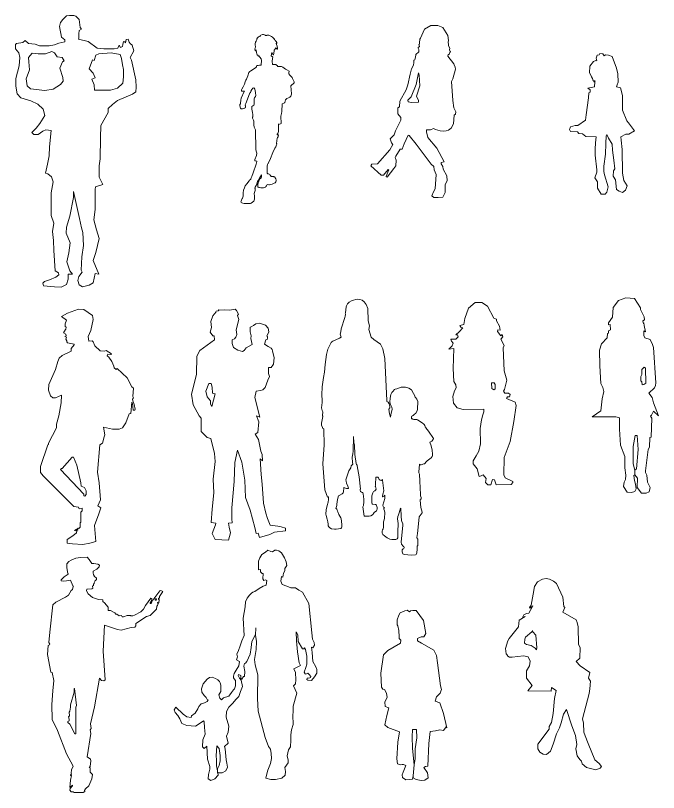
# Model space of a CAD drawing. Header units: millimetres. Extents: x -63086 to 144078, y -129912 to 13382.
# Drawn here: x -63086 to -58450, y -78680 to -73079 of the extents above; entities that cross this region are included whole.
import ezdxf

# ---------------------------------------------------------------- set-up
doc = ezdxf.new("R2010")
doc.units = ezdxf.units.MM
doc.layers.get('0').update_dxf_attribs({"lineweight": 0})
doc.layers.add('展開建具用', color=250, linetype='Continuous', lineweight=9)

# ---------------------------------------------------------------- blocks, each defined once
blk = doc.blocks.new('人物（CAD素材.com）f3a0d093')
at = {"color": 0, "linetype": 'ByBlock', "lineweight": -2}
for points in [[(-206.1, 457.9), (-216.9, 398.7), (-208.6, 333.5), (-205.9, 260.9), (-197.7, 115.5), (-172.7, 99.1), (-171.5, 84.4), (-191.9, 68.4), (-238.1, 49.9), (-273.9, 38.4), (-286.4, 25.3), (-280.3, 6.4), (-201, -1.3), (-154.9, -3.8), (-115.2, 16.6), (-103.7, 55), (-103.7, 90.8), (-71.7, 90.8), (-92.2, 115.1), (-113.9, 180.4), (-98.6, 244.3), (-89.6, 316), (-119, 386.3), (-115.2, 428.5), (-90.9, 509.1), (-65.3, 642.1), (-65.3, 685.6), (-21.8, 491.2), (-7.7, 423.4), (2.6, 391.4), (7.7, 298), (-3.8, 216.2), (-9, 120.2), (-2.6, 103.6), (-26.9, 74.2), (-33.3, 43.5), (-23, 12.8), (0, 0), (47.4, 11.5), (77.3, 28.6), (92.2, 95.9), (116.5, 90.8), (76.8, 188), (96, 246.9), (120.3, 347.9), (99.8, 409.3), (80.6, 481), (92.2, 556.4), (92.2, 701), (94.4, 719.9), (146.5, 736.7), (120.9, 788.8), (120.1, 872.1), (127.3, 922.6), (130.3, 1073.9), (131.1, 1161.4), (184.9, 1254.6), (184.9, 1284.3), (216.3, 1312.8), (252.5, 1342.5), (359.3, 1389.1), (384.2, 1405.9), (385.8, 1437.3), (384.2, 1491), (352.1, 1634), (344.1, 1651.2), (369, 1699.4), (357.7, 1740.4), (343.3, 1754), (335.2, 1762), (328, 1783.7), (315.6, 1781.7), (312.7, 1770.9), (310.6, 1757.3), (305.6, 1764.8), (295.9, 1768.5), (291.7, 1745.3), (287.8, 1731.5), (273.4, 1724.3), (265, 1741), (254.9, 1719.5), (228.4, 1713.9), (152.8, 1715.5), (104.6, 1719.5), (40.4, 1768.5), (-28.7, 1784.5), (-27.2, 1791.2), (-27.1, 1822.3), (-23.1, 1846.3), (-7.9, 1856), (-15.8, 1868.5), (-19.1, 1888.1), (-24.7, 1925), (-48.8, 1950.7), (-62.5, 1954.7), (-94.6, 1954.7), (-114.7, 1951.5), (-142, 1925), (-158.1, 1904.1), (-165.3, 1876), (-162.1, 1850.4), (-155.7, 1826.3), (-151.7, 1799.8), (-127.6, 1779.7), (-127.6, 1764.4), (-171, 1754.8), (-202.3, 1743.6), (-239.3, 1736.3), (-310, 1736.3), (-340.5, 1748.4), (-390.1, 1752.4), (-413.8, 1773.9), (-430.3, 1761.3), (-474.9, 1753), (-482.9, 1745), (-482.1, 1714.5), (-459.6, 1686.4), (-451.6, 1651.1), (-455.6, 1591.6), (-480.5, 1501.7), (-480.5, 1444.7), (-471.7, 1391.4), (-444.4, 1360.9), (-372.1, 1340.8), (-321.4, 1316.7), (-282.9, 1280.3), (-271.6, 1234.5), (-307.8, 1175.9), (-333.5, 1143.8), (-366.4, 1111.7), (-352.2, 1097.1), (-319.8, 1097.2), (-286.9, 1121.3), (-265.2, 1130.9), (-225.3, 1126.6), (-238.3, 1007.5), (-239.4, 942.6), (-253.6, 882.1), (-266.5, 817.8), (-249.9, 814.5), (-222.7, 792.1), (-212.4, 756.1), (-225.3, 675.7), (-226.5, 571.5), (-225.3, 512.3)], [(-390.4, 1653), (-363.5, 1683.8), (-319.5, 1677.5), (-267.6, 1678.8), (-221.1, 1694.3), (-203, 1685.2), (-183.6, 1656.8), (-146.1, 1651.7), (-133.2, 1628.4), (-145.3, 1621.7), (-162.9, 1575.5), (-142.2, 1507), (-138.4, 1481.2), (-159, 1457.9), (-212, 1423.1), (-272.8, 1415.3), (-376.2, 1425.7), (-399.4, 1448.9), (-407.2, 1498), (-382.6, 1563.8), (-386.5, 1620.7), (-390.4, 1653)], [(118.8, 1678.8), (206.7, 1686.5), (272.6, 1673.6), (281.7, 1645.2), (288.1, 1598.7), (295.9, 1565.1), (295.9, 1512.2), (290.7, 1467), (253.2, 1432.1), (202.8, 1416.6), (152.4, 1417.9), (85.2, 1416.6), (84.5, 1454.1), (67.1, 1496.7), (91, 1506.4), (77.8, 1538.7), (49, 1570.3), (72.3, 1634.9), (82.8, 1631.1), (96.3, 1668.5)]]:
    blk.add_lwpolyline(points, close=True, dxfattribs=at)
blk = doc.blocks.new('人物（CAD素材.com）8a8698f3')
at = {"color": 0, "linetype": 'ByBlock', "lineweight": -2}
blk.add_lwpolyline([(152.9, 1211.1), (153.1, 1212.3), (150.8, 1214.8), (146, 1216.8), (137.9, 1218.4), (131.9, 1217.8), (120.2, 1213.8), (115.7, 1211.1), (114.5, 1209.4), (113.7, 1206.6), (112.1, 1204.9), (109.4, 1203.9), (103.4, 1200.7), (96.6, 1194.5), (91.5, 1186.5), (91.3, 1184.8), (91.8, 1181.1), (89.2, 1175.8), (85.1, 1170.1), (81.4, 1162.2), (79.3, 1151.5), (79.9, 1141.3), (81.3, 1132), (80.1, 1126.5), (78.2, 1121.7), (77.1, 1112.2), (77.6, 1102.2), (78.8, 1100.6), (82.2, 1101.7), (86.2, 1107.5), (86.9, 1107.4), (87.2, 1105.7), (87.9, 1089.9), (90, 1079.3), (93.7, 1071.1), (94.9, 1069.9), (96.6, 1069.3), (98.4, 1069.2), (100, 1068.6), (100.6, 1067.6), (100.9, 1065.6), (101.2, 1064.1), (102, 1063.5), (103.3, 1063.5), (105.5, 1063.8), (106.8, 1063.4), (107.7, 1062.4), (108.5, 1059.9), (109.8, 1057.9), (111.9, 1055.8), (114.9, 1053.8), (116.6, 1052.1), (117.6, 1050.4), (117.8, 1048.7), (118.3, 1047.3), (119.6, 1044.9), (121.4, 1042.7), (122.7, 1039.6), (123.4, 1033.1), (123.1, 996.4), (110.8, 997.2), (100.5, 996.2), (91.4, 993.9), (88.4, 990.6), (87.8, 988), (88, 985.2), (86.5, 982.6), (82, 978.6), (47.1, 955.9), (39.4, 951.5), (34.8, 947.3), (33.3, 944.2), (25.3, 921.4), (15.2, 897), (11.5, 890.4), (7, 876.5), (2, 859.4), (-7.1, 840.6), (-16.5, 825.4), (-18.9, 818.6), (-19.2, 809.9), (1.9, 810.2), (-0.8, 808.3), (-22.2, 759.5), (-24.8, 746), (-25.9, 724.5), (-27.9, 719.9), (-32.1, 713.2), (-32.6, 706.5), (-29.9, 695.4), (-26.1, 686.5), (-22.4, 683.6), (-18.3, 682.6), (-12.7, 683.1), (-3.5, 685.4), (3.4, 688.6), (6.4, 691.2), (8.1, 694.6), (9.2, 698.4), (9.3, 704.3), (8.6, 706.4), (7.6, 707.4), (6.8, 707.8), (6.5, 708.4), (6.4, 709.3), (6.5, 710.3), (7.1, 712.4), (11.4, 721.9), (15.8, 733.7), (41.5, 797.7), (44.9, 799.2), (47.1, 809.3), (55.6, 821), (61.3, 830.7), (64.1, 832.8), (69.9, 833.8), (72.5, 832.2), (76, 824.8), (79.3, 813.8), (81.7, 798), (82.5, 779.6), (80.3, 771.5), (73.9, 761.6), (72.5, 754.4), (71.5, 717.3), (68.6, 709), (63, 704.5), (54.8, 699.1), (53.7, 696.4), (53.6, 689.3), (54.9, 677.4), (56.4, 669.7), (60.3, 652.9), (61.5, 645.3), (62.3, 635.8), (62.3, 626.7), (61.5, 624.5), (59.6, 622), (58.8, 619.3), (59.4, 615.4), (61.3, 610.5), (65.7, 601), (68.4, 593.7), (69.4, 590.3), (69.4, 589.1), (69.1, 587.5), (70.2, 567.4), (72.7, 550.3), (76.4, 541), (81, 532.5), (83.4, 389.7), (85.8, 378.4), (91.9, 362.7), (89.6, 347.3), (76.2, 317.7), (75.6, 314), (76.5, 311), (78.5, 309), (81.5, 307.6), (88.5, 305.7), (89.7, 305.4), (90.3, 304.8), (90.6, 303.5), (85, 283.1), (65, 221), (55.3, 195.8), (47.4, 180.7), (47.5, 177.6), (49.3, 176.2), (44.7, 173.7), (37.6, 167.5), (35.7, 163.3), (18.3, 143.2), (7.4, 128), (0.8, 114), (-5, 95.9), (-7.1, 77.5), (-8.7, 53.6), (-10.4, 46.2), (-13.6, 39.1), (-14.8, 35.2), (-20.6, 25.2), (-23.3, 17.5), (-23.5, 11.6), (-21.6, 7.1), (-17.4, 3.9), (-10.4, 1.5), (0, 0), (39.1, -0.9), (45.5, -0.1), (50.4, 1.7), (60.6, 9.3), (69.1, 17.6), (72.7, 24.2), (73.9, 31.1), (74, 53), (71.5, 71.7), (73.6, 79.6), (78.3, 93.9), (78.8, 103), (77.6, 108.1), (75.7, 111.6), (75.9, 113.7), (77.8, 117.5), (85.8, 129.8), (88.1, 133.7), (90.1, 137.9), (91.6, 142.4), (92.2, 144.7), (93.4, 151.1), (96.1, 159.4), (99.3, 166.5), (109.3, 183.5), (124.9, 207), (123.4, 191.1), (121.5, 184.3), (119.2, 181.7), (117, 180.8), (114.5, 180.4), (112.7, 179.2), (111.7, 177.5), (100.9, 149.2), (97.7, 137.3), (96.9, 128.8), (97.2, 124.5), (98, 121.5), (99.2, 119.6), (101.5, 117.5), (104.5, 116), (110.7, 114.5), (120.2, 112.9), (130.7, 112), (138.2, 112.8), (145.5, 115.5), (152.6, 119.1), (156.9, 122.2), (159.3, 124.8), (161.4, 128.5), (164.7, 136.3), (176.5, 135.4), (181.7, 135.6), (188.7, 136.8), (200.6, 139.9), (216.1, 145.9), (221.8, 149.8), (227.4, 156.5), (229.9, 162.9), (230.1, 169.4), (227.2, 179.2), (223.5, 186.4), (220.7, 189.5), (217.1, 191.6), (213.9, 192.8), (210, 193.7), (206.7, 194.2), (202.7, 194), (197.6, 193.9), (195.5, 194.2), (194.4, 194.6), (193.3, 195.2), (192.2, 196.4), (191.3, 198.6), (190.1, 201.2), (187.9, 204.6), (184, 209.4), (180.8, 212.1), (178.6, 212.9), (175.7, 213.4), (169.7, 213.9), (168.4, 214.6), (167.7, 215.4), (167.4, 216.3), (166.5, 220.1), (166.2, 222.2), (165.6, 268.3), (168.3, 281.3), (170.6, 286.4), (172.8, 290), (174.4, 291), (175.1, 292.1), (175.3, 293.7), (189.3, 325.2), (205.8, 366.7), (221.7, 399.7), (227.8, 407.9), (231.2, 415.2), (233.8, 423.5), (234.5, 428.1), (234.3, 430.1), (233.7, 432.3), (233.7, 433.3), (238.3, 470.5), (240.5, 476.4), (243.5, 480.9), (245.1, 485.3), (246.2, 493.4), (246, 493.9), (245.7, 494.5), (245.2, 494.8), (244.7, 495), (242.7, 495.2), (241.3, 495.2), (240.1, 495.4), (239.7, 495.4), (239.4, 495.6), (239, 495.7), (238.7, 495.9), (237.9, 497.4), (237.9, 499.5), (238.5, 500.9), (239.8, 501.9), (241.6, 502.3), (242.6, 503.1), (243.3, 504.2), (246.3, 519.6), (247.3, 573.4), (250.1, 570.3), (265.7, 577.5), (264.6, 628.9), (269.1, 648.6), (271.7, 663.4), (274.1, 719), (286.5, 724), (289.6, 726), (291.7, 729.1), (297.8, 746.9), (302.1, 752.8), (308.2, 757), (319.4, 761.5), (328.9, 766.9), (336.5, 773.7), (339.3, 779.6), (340.4, 790.2), (337, 848.5), (360.8, 870.8), (360.2, 876.4), (348.9, 901), (346.3, 907.4), (339.9, 912.5), (329.3, 924.2), (328.9, 926.2), (322.3, 935.2), (321.7, 936.7), (321.3, 938.7), (321.3, 941.7), (322.8, 954.8), (306.2, 962.8), (297.2, 969.2), (287.9, 977), (277.9, 983.7), (269.7, 987.1), (262.4, 987.8), (247.9, 987.7), (240.9, 987), (240.9, 990.6), (239.4, 992.4), (236.5, 995.4), (233.7, 997.8), (230.4, 999.8), (226.8, 1001.3), (223.7, 1002.2), (220.8, 1002.7), (218.2, 1003), (214.3, 1002.9), (209.6, 1002.3), (202.7, 1001.2), (200.7, 1025.7), (202.9, 1043.9), (205.3, 1056.8), (203.7, 1058.2), (193.7, 1064.1), (198.2, 1087.7), (207.5, 1073), (209.4, 1071.7), (210.5, 1072.8), (215.5, 1097.4), (216.4, 1107.4), (218.4, 1108.8), (220.4, 1110), (223.4, 1114.1), (226.9, 1122), (236, 1114.5), (237.5, 1113.8), (239.5, 1114), (240.6, 1115.2), (240.5, 1120), (237.4, 1134.2), (233.6, 1145.7), (229.8, 1153.6), (229.6, 1155.1), (230.5, 1155.4), (234.9, 1154.8), (235.9, 1155.9), (236.1, 1157.5), (235.9, 1159.1), (235.1, 1161.3), (231, 1167.3), (226.5, 1172.8), (222.1, 1177.3), (219.1, 1179.2), (216.9, 1180.7), (216.8, 1181.2), (217.1, 1181.5), (218.3, 1181.9), (218.9, 1182.9), (219, 1184), (218.2, 1185.6), (215.7, 1188.1), (208.2, 1193.5), (205.3, 1196.4), (205, 1196.9), (205, 1197.3), (205.1, 1197.8), (205.1, 1198.1), (205, 1198.5), (204.8, 1199), (204.5, 1199.3), (197.5, 1203.9), (187.4, 1209.3), (178.1, 1213.3), (173, 1214.5), (168, 1214.4), (162.4, 1213), (161.9, 1212), (162.2, 1211.1)], close=True, dxfattribs=at)
blk = doc.blocks.new('人物（CAD素材.com）9fe66e92')
at = {"color": 0, "linetype": 'ByBlock', "lineweight": -2}
for points in [[(113.1, 964.6), (69.7, 1019.7), (72.8, 1031.3), (78.3, 1032.6), (80.5, 1043.8), (85.4, 1046.1), (87.6, 1054.2), (83.7, 1057), (82, 1067.5), (84, 1076.1), (74.6, 1097.2), (75.1, 1104.5), (72.9, 1120.3), (74.6, 1133.4), (68.8, 1167.9), (32.8, 1227.3), (-3, 1241.1), (-54.1, 1240.7), (-98, 1213.4), (-127.1, 1150.7), (-131.7, 1142.5), (-131.7, 1133.1), (-135.7, 1124.7), (-135.7, 1106.4), (-138.8, 1103.5), (-135.8, 1088.6), (-144.8, 1083.1), (-144.4, 1076.9), (-140.2, 1068.2), (-140, 1059.8), (-140.6, 1051.1), (-161.6, 1032.9), (-161.7, 1026.4), (-163.3, 1014.7), (-165.4, 1003.6), (-168.7, 994.1), (-175.4, 991.9), (-175.6, 975.3), (-177.4, 954.4), (-193.2, 928.3), (-202.9, 890.4), (-218.7, 812.8), (-230.9, 776.2), (-275.4, 696.6), (-279.7, 655), (-290.5, 647.1), (-291.2, 604), (-268.2, 578.9), (-269.9, 557.4), (-308.4, 482.4), (-316.2, 452.4), (-346.2, 423.2), (-336.8, 395.4), (-327.8, 384.2), (-349.4, 345.8), (-436.5, 243), (-478.5, 241.9), (-486.7, 229.3), (-411.6, 162.9), (-395.4, 162.5), (-359.9, 203.5), (-355.4, 199.6), (-361.9, 184.4), (-376, 151.5), (-367, 147.7), (-319.4, 209.1), (-304.5, 230.5), (-302.9, 270.7), (-309.9, 288.6), (-304.3, 299.6), (-274.4, 349.4), (-258.9, 349.6), (-246, 387.3), (-216.5, 451.5), (-208.3, 447.8), (-158.6, 385), (-50.1, 240.6), (-32.3, 225), (-29.1, 199.3), (-14.4, 166.8), (-21.2, 62.7), (-32.9, 41.5), (-45.9, 13.4), (-32.4, 0.6), (0, 0), (32.9, 2.7), (50.5, 36.1), (50.1, 95.6), (63.6, 122.2), (61.8, 156.4), (35.2, 205.6), (33.8, 224.9), (21.2, 243.9), (22.6, 254.3), (42.6, 257.9), (-10.3, 357.7), (-73.6, 433.1), (-84.9, 473.7), (-84, 489.1), (-56.1, 488.8), (-34.7, 499), (-19.3, 490.9), (14.9, 482.2), (36.2, 480.1), (57.3, 481.6), (73.7, 486.4), (94.2, 501.5), (111.4, 532.6), (115.7, 595.3), (125.7, 601.6), (127, 617.4), (112.1, 648.2), (104.4, 700.3), (96.6, 836.6), (105.7, 856.5), (124.4, 926.3), (123, 940), (116.4, 957.1)], [(-141.7, 900.3), (-158.8, 815.2), (-194.5, 726.5), (-217.8, 703.1), (-217.2, 691.2), (-192.3, 685), (-141.2, 687.9), (-142.5, 700.2), (-156.4, 732.5), (-132.9, 807.2), (-136, 882.4)]]:
    blk.add_lwpolyline(points, close=True, dxfattribs=at)
blk = doc.blocks.new('人物（CAD素材.com）ca1c2cd2')
at = {"color": 0, "linetype": 'ByBlock', "lineweight": -2}
blk.add_lwpolyline([(-6.5, 140.1), (20.5, 53.1), (12.1, 14.4), (0, 0), (-28.4, 0.5), (-55.4, 42.4), (-56.8, 88.4), (-74.1, 117.8), (-60.1, 157.3), (-59.6, 174.1), (-71.6, 280.5), (-72.6, 324.5), (-69.3, 369.9), (-65.9, 413.2), (-140.7, 414.8), (-164.4, 433.9), (-191, 436.2), (-198.9, 449.3), (-250.7, 452.5), (-258.1, 465.6), (-251.6, 483.8), (-216.2, 494.9), (-198, 493.5), (-142.7, 533.5), (-138, 571.3), (-120.9, 695), (-117.2, 730.4), (-108.3, 736), (-109.2, 750.9), (-126, 764), (-76.6, 772.8), (-74.7, 808.7), (-81.7, 809.1), (-73.5, 815.4), (-87.5, 816.3), (-91.6, 834.5), (-98, 844.4), (-98, 848.5), (-113.8, 874.1), (-112, 923), (-84.6, 955.9), (-68.2, 962.9), (-61.7, 961), (-65.6, 979.2), (-57.4, 1000.8), (-42.9, 1003.4), (-39.6, 1013.9), (-18.3, 1012.2), (-6.7, 997.9), (1, 1004.1), (23.4, 1002.6), (49.6, 991.5), (82.1, 907.8), (90.8, 867.9), (93.6, 807.2), (86.5, 787.5), (80, 774.5), (110.4, 765.1), (124, 709.9), (123.2, 604.5), (154.7, 528.2), (167.4, 513.9), (210.2, 455.9), (170.3, 432.1), (147.5, 432), (113.3, 412.9), (115.2, 389.8), (122.2, 321.1), (124.5, 151.7), (134.2, 98.5), (156.8, 59.5), (146.1, 28.3), (124.5, 12.2), (100.1, 20.8), (81, 34), (74.2, 103), (56.2, 129.2), (58.5, 166.7), (69.7, 183.2), (63, 244.6), (51.7, 316.6), (49.5, 360.9), (24, 402.1), (10.9, 428.7), (7.5, 420.3), (3, 364), (2.1, 288.7), (-9.8, 201.4), (-10.5, 162.4)], close=True, dxfattribs=at)
blk = doc.blocks.new('人物（CAD素材.com）28585cd0')
at = {"color": 0, "linetype": 'ByBlock', "lineweight": -2}
for points in [[(-111.1, 1666.9), (-31.5, 1696.7), (5.5, 1693.9), (68, 1649.8), (73.7, 1620), (56.6, 1541.8), (38.6, 1499.4), (41.8, 1465.3), (65.8, 1466.6), (74, 1459.6), (85.4, 1431.8), (123.3, 1395.8), (156.2, 1393.9), (166.9, 1398.3), (206.7, 1373.7), (201, 1368.6), (180.2, 1370.5), (174.5, 1358.5), (187.8, 1350.3), (209.2, 1317.4), (223.8, 1285.2), (226.3, 1271.9), (240.8, 1261.8), (247.8, 1268.2), (318.6, 1200.5), (352.7, 1136.1), (364.1, 1126.6), (360.3, 1065.9), (364.7, 1055.8), (356.5, 1045.7), (360.3, 1033.7), (370.4, 1007.2), (376.7, 973.7), (373.5, 968.6), (361.5, 967.4), (358.4, 1016), (353.9, 1026.1), (345.7, 943.4), (334.4, 940.2), (308.4, 877), (284.4, 839.7), (261.7, 830.9), (213, 830.2), (148.6, 844.8), (158.7, 789.8), (154.3, 776.5), (142.2, 728.9), (123.2, 717.5), (105.2, 519.4), (117.5, 444.5), (127, 321.3), (107.1, 277.7), (129.9, 262.6), (114.7, 219.9), (83.4, 135.5), (92.9, 21.8), (50.2, 9.5), (0, 0), (-74.9, 2.8), (-112.8, 7.6), (-112.8, 35.5), (-72, 61.6), (-47.1, 83.5), (-44.6, 96.1), (-59.7, 99.5), (-45, 110.1), (-41.2, 106.3), (-47.5, 101.6), (-43.7, 99.5), (-37, 105.8), (-38.7, 112.6), (-34.9, 117.2), (-30.3, 115.1), (-19.3, 124.4), (-20.1, 154.3), (-15.9, 160.6), (-15.5, 232.2), (-5.4, 242.8), (-5.4, 262.1), (-26, 255.4), (-32.8, 267.2), (-64.8, 272.2), (-287.7, 493.8), (-305.3, 519.1), (-305.3, 561.2), (-253.1, 717.5), (-248.1, 719.6), (-247.6, 730.6), (-189.9, 839.3), (-189.9, 866.2), (-173.1, 925.6), (-157.1, 1020.4), (-155, 1075.6), (-198.3, 1057.5), (-216.9, 1057.5), (-232.9, 1069.7), (-248.1, 1111.8), (-244.7, 1153.1), (-196.7, 1260.5), (-181.9, 1317.8), (-170.5, 1342.7), (-149.5, 1362.1), (-84.6, 1392.8), (-84.6, 1411.4), (-63.1, 1439.2), (-63.1, 1444.2), (-110.3, 1453.5), (-117, 1461.1), (-115.8, 1468.2), (-122.5, 1478.8), (-117.9, 1493.1), (-129.3, 1498.6), (-121.3, 1503.2), (-123.8, 1515.8), (-139.4, 1525.5), (-126.3, 1550), (-122.1, 1551.2), (-120.4, 1564.7), (-127.2, 1569.8), (-126.7, 1590), (-117.9, 1616.1), (-153.8, 1642.7)], [(-155.4, 546.8), (-150.7, 546.8), (-77, 627.7), (-68.2, 628.5), (-44.2, 571.7), (-15.1, 442.7), (-12.1, 418.7), (11.9, 410.7), (23.7, 386.7), (23.7, 359.3), (12.7, 346.7), (7.2, 349.6), (6, 362.3), (-160.9, 540.1)]]:
    blk.add_lwpolyline(points, close=True, dxfattribs=at)
blk = doc.blocks.new('人物（CAD素材.com）c4f4cf63')
at = {"color": 0, "linetype": 'ByBlock', "lineweight": -2}
for points in [[(216.2, -6.8), (292.1, 13.6), (324.9, 31.7), (402.7, 41.2), (404, 61.5), (373.5, 69.3), (347.6, 74.7), (294.3, 82.7), (274.9, 130), (262.5, 168.2), (245.7, 239.8), (234.8, 376.8), (228.6, 446.3), (221.8, 560.7), (239.2, 544.9), (235, 591.7), (226.4, 615.4), (209.3, 699.9), (184, 737.3), (204.5, 750.8), (211.2, 827.8), (194.9, 871.3), (219.5, 860.1), (182.2, 1001.7), (192.5, 1046.9), (223.5, 1051.7), (240.5, 1057.5), (256.1, 1073.5), (277.4, 1127.1), (287.3, 1153.8), (282.2, 1175.3), (281, 1217.7), (300.1, 1219.3), (317.3, 1243.1), (322, 1288.9), (311, 1338.5), (307.3, 1349.4), (300.6, 1358.9), (279.6, 1370.6), (253.1, 1386.5), (262.9, 1417.7), (271.9, 1420), (274.3, 1429.5), (273.7, 1440.9), (268.2, 1445.4), (284.5, 1476.7), (278.8, 1503.1), (259.8, 1524.4), (216.3, 1538.3), (190.6, 1533.4), (172.4, 1521.5), (157.4, 1512.5), (148.2, 1508.8), (148.8, 1476.6), (157, 1446.9), (152.8, 1427.1), (164.1, 1384), (120.9, 1361.3), (106.2, 1342), (93.7, 1333), (59.7, 1344.2), (29, 1362.5), (18.8, 1390.8), (18.2, 1418.1), (24.3, 1420.5), (35, 1424.2), (44.8, 1437.6), (51.8, 1457), (48.3, 1491.3), (67.4, 1565.2), (58.5, 1593.6), (65.1, 1604), (51.7, 1628.8), (40.3, 1640.1), (1.1, 1631.1), (-38.4, 1634.4), (-69.6, 1632.4), (-77.9, 1633.9), (-81.6, 1627.3), (-96.8, 1625.6), (-99.6, 1621), (-94.9, 1619.7), (-120.2, 1591.4), (-133.6, 1550.5), (-129, 1506.2), (-138.1, 1473.2), (-120.4, 1448.1), (-109.7, 1447.1), (-107.4, 1417.6), (-214, 1340.9), (-235.9, 1300.6), (-238.5, 1167), (-274.9, 1027.2), (-262.4, 949.9), (-218.1, 869.2), (-204.4, 853.3), (-204.4, 756.7), (-161.2, 714.7), (-133.9, 705.6), (-109.1, 597.9), (-102.8, 540.9), (-117.7, 414.2), (-112, 316.2), (-125.2, 196.2), (-132.8, 100.5), (-99.6, 97.2), (-100.2, 83.5), (-125.1, 21.5), (-102.3, -21.2), (-8, -25.8), (8, 25.8), (-2, 66.6), (-7.2, 97.6), (19.1, 99.5), (16.1, 127.3), (18.1, 205.8), (33, 396.6), (38.2, 532.8), (57.8, 623.5), (88.7, 536.8), (111.2, 407), (115.7, 281.7), (148.5, 189.1), (166.4, 127.2), (183.7, 64.7), (191.7, 21.4), (205.8, 25.5)], [(-148.7, 1103.9), (-170.1, 1047.5), (-160.1, 1008.3), (-136.6, 977.6), (-136.6, 954), (-128, 936.9), (-103.7, 1028.2), (-123.2, 1033.4), (-125.1, 1076.8), (-133, 1103.1)]]:
    blk.add_lwpolyline(points, close=True, dxfattribs=at)
blk = doc.blocks.new('人物（CAD素材.com）27ad155d')
at = {"color": 0, "linetype": 'ByBlock', "lineweight": -2}
blk.add_lwpolyline([(-8.5, 1524.7), (-12.2, 1613.2), (-24, 1641.9), (-37, 1661.2), (-52.1, 1672.9), (-69.3, 1678.8), (-86.4, 1679.7), (-97.2, 1678.6), (-115.7, 1674.4), (-129.4, 1669.2), (-146, 1659), (-158, 1646.1), (-166.4, 1632.9), (-168.7, 1624.6), (-173.6, 1582.6), (-173.9, 1578.6), (-173.3, 1573.7), (-173.2, 1570.2), (-174.8, 1559.4), (-178, 1548.2), (-204.8, 1467.9), (-207, 1445.4), (-212.1, 1428.4), (-203.8, 1407.4), (-216.7, 1399.1), (-263.1, 1378.2), (-270.7, 1373), (-275, 1367.9), (-296, 1329.5), (-299.2, 1321.1), (-308.4, 1281.8), (-318.4, 1209.6), (-322.9, 1155.1), (-331.1, 1116.1), (-340.4, 1048.1), (-342.3, 990.7), (-340.4, 950.9), (-341, 935.3), (-344.6, 897.2), (-344.3, 888.7), (-339.9, 878.4), (-335.4, 869), (-334.8, 863.3), (-335.7, 858.2), (-337.8, 851.5), (-339.4, 844.9), (-339.5, 841.6), (-339, 839.9), (-338.3, 839), (-337.6, 838.6), (-336.6, 838.5), (-336, 838.2), (-335.5, 837.8), (-335.1, 837), (-334.8, 836.1), (-335.1, 833.8), (-344.1, 800), (-345.5, 787.7), (-344.4, 772.7), (-339.2, 755.6), (-335.2, 749), (-331.1, 746.3), (-329.9, 744.9), (-329.7, 742.3), (-326.6, 631.6), (-335.7, 492.6), (-321.1, 306.8), (-301.6, 254.4), (-297.1, 255.9), (-294.9, 253.2), (-294.1, 247.7), (-294.7, 236.2), (-298.1, 217.2), (-304.8, 193.6), (-305.1, 190.3), (-309.4, 174.2), (-311.7, 161.2), (-313.6, 130.5), (-312.7, 121.9), (-303.9, 95.8), (-299.2, 74.5), (-297.9, 59.5), (-296.5, 47.2), (-292.8, 39.4), (-285.2, 32), (-272.7, 25.9), (-251.6, 22.1), (-240.1, 22.3), (-207.2, 27.6), (-203.7, 29.3), (-200.6, 32.3), (-198.9, 36.9), (-198.6, 40.2), (-198.4, 56.3), (-203.4, 99.2), (-205.5, 103.7), (-219.8, 129), (-229, 148.5), (-230, 152.3), (-230.2, 154.6), (-232.8, 160.8), (-236.2, 166.5), (-239.3, 171.4), (-241.3, 175.3), (-241.2, 175.5), (-241, 175.6), (-240.5, 175.6), (-240, 175.9), (-239.6, 176.3), (-239.3, 176.6), (-236.9, 185), (-235.4, 194.4), (-235, 203.6), (-229.3, 236), (-221.9, 262.1), (-217.7, 266.5), (-196.8, 277.8), (-191, 281.7), (-188.8, 285.6), (-187.5, 292.2), (-184.9, 321.9), (-184.5, 322.7), (-184.2, 322.8), (-183.4, 322.7), (-164.9, 316.4), (-158.3, 315.1), (-152.9, 314.9), (-150.5, 315.5), (-150, 316.7), (-150.2, 317.8), (-156.5, 333), (-164.6, 353.9), (-168.8, 369.7), (-169.4, 378), (-168.1, 385.5), (-153.8, 429.2), (-147.8, 443.7), (-133.6, 466.1), (-131.2, 478.6), (-127.3, 484.5), (-120.7, 492.5), (-121.4, 502.9), (-124.6, 542), (-120, 566.8), (-118.4, 583.9), (-115.1, 691.5), (-111.7, 646.2), (-108.6, 631.7), (-106, 561.1), (-96.2, 495.4), (-93.1, 488.7), (-88.6, 483.3), (-88.6, 479.8), (-73.1, 399.1), (-64.5, 311.7), (-65.8, 311.2), (-66.2, 304.8), (-63.5, 294.6), (-57.9, 289.1), (-48.9, 286.2), (-46.7, 283.8), (-46, 277.3), (-41.5, 240), (-41, 219.2), (-43.8, 193.3), (-48.3, 183.7), (-42.9, 151.3), (-37.7, 117.3), (-2.6, 117.1), (10, 119.7), (21.3, 125.4), (28.1, 131.7), (29.6, 136.8), (34.5, 142.3), (50.4, 155.4), (54.4, 162), (55, 166), (55.1, 179.5), (53.9, 186.5), (51.1, 193), (47.9, 198.1), (45, 200.5), (40.7, 201.7), (21.8, 203.8), (19.3, 205.4), (18.1, 209), (17.7, 211.7), (18.5, 263.7), (23.5, 283.8), (29.5, 293.4), (39, 298.4), (44.7, 304.1), (48, 310.4), (47.2, 320.4), (43.9, 329.6), (42.5, 332.2), (43.1, 337.7), (44.1, 343.7), (45.5, 398.3), (61.6, 396.9), (65.7, 393), (69.8, 379.8), (76.3, 374.9), (87.6, 374.4), (92.6, 377.8), (94.7, 380), (95.3, 377.1), (102.8, 299.1), (96.1, 275.7), (94.2, 258.7), (97.7, 256), (105.6, 260.2), (111.4, 266.7), (110.3, 244), (97.7, 194.9), (98.3, 185.1), (101.8, 182.3), (108.9, 179.7), (105, 170.6), (104.7, 166.6), (108.3, 155.4), (110.1, 142.9), (108.7, 100.6), (103.7, 83.5), (102.1, 75), (100.5, 34.6), (98.1, 24.2), (94.9, 18.7), (92.4, 7.8), (92.6, -5.8), (97.2, -15.9), (107.9, -26.1), (128.3, -39.7), (147.2, -48.9), (160.5, -51.7), (178, -52.3), (190.9, -51.2), (199.8, -47.2), (203.7, -40.5), (204.8, -29.8), (205.3, 3.9), (206.5, 64.7), (203.3, 96.4), (205.8, 113.7), (210.5, 126.3), (213.2, 141.3), (223, 173.5), (224.2, 173.9), (225.8, 172.8), (229.4, 117), (230.6, 85.3), (232.9, 77.5), (240.5, 60.3), (240.8, 52.6), (229.8, -70.1), (232.3, -85.1), (243.1, -100.5), (244.2, -102.3), (245.9, -102.8), (248.6, -103.4), (250.3, -106.3), (250.1, -110.8), (247.8, -115.5), (243.6, -119.6), (238.6, -122.8), (237.1, -126.6), (236.7, -139.8), (238.3, -148.2), (241.5, -153.9), (246.1, -157.4), (256, -159.9), (277, -162.3), (306.9, -163.6), (331.6, -162.3), (336.6, -159.6), (339.8, -155.5), (341.9, -148.1), (343.5, -122.4), (343.9, -101), (343.4, -99), (345.9, -97.1), (349.1, -95.3), (348.4, -48.3), (341.5, -38.6), (343.6, -20.6), (346.9, -11.4), (358.1, 110.9), (364.9, 122.3), (372.4, 129.9), (379.6, 141.1), (379.9, 145.7), (371, 178.1), (365.3, 232.9), (365.6, 235), (366.7, 236.4), (371.4, 239.3), (373.1, 241.9), (373.5, 245.6), (372.2, 251.6), (368.5, 264), (367.2, 273.6), (364, 367.7), (360, 420.3), (357.3, 428.3), (355.7, 435.8), (357.6, 462.5), (361.7, 490), (362.4, 490.3), (363, 489.7), (365, 487.3), (367, 486), (369.6, 485.6), (373.3, 486.2), (392.3, 492.6), (396.7, 494.8), (401.6, 499.6), (405.7, 504.9), (417, 514.9), (436, 529.4), (445.9, 538), (451.6, 546.1), (454.2, 553.7), (454.8, 563.8), (451.4, 591.6), (444.1, 623.5), (436.5, 649.2), (440.5, 652.5), (449, 657.9), (460.3, 669.4), (462.4, 673.2), (462, 676), (424.9, 729.3), (406.9, 753.3), (406.4, 756), (404.7, 757.1), (402.7, 760.8), (399.2, 769.3), (394.9, 776.1), (389, 782.6), (382.4, 788), (365.1, 799.3), (345.9, 810.5), (341.4, 812.2), (337, 813.2), (329, 813.8), (319.1, 814.5), (313.3, 815.3), (313, 815.4), (312.8, 815.8), (312.7, 816.2), (312.4, 816.5), (311.3, 817.1), (309.8, 817.7), (307.9, 818.2), (305, 819), (302.9, 820.7), (302.5, 823.6), (303.7, 832.4), (305.4, 835.8), (309, 839.3), (314.4, 842.7), (323.4, 848.6), (334.7, 860.1), (343.4, 876.2), (346.1, 887.3), (349.6, 943.8), (341.9, 959.4), (334.8, 970.3), (330.6, 974.8), (328.2, 979.4), (326.7, 984.6), (318.9, 1001.9), (302.2, 1026.8), (284.4, 1040.4), (259.9, 1047), (229.2, 1045.3), (197.1, 1035.4), (185.2, 1031.4), (181.7, 1028.9), (168.6, 1015.9), (161.4, 1006.8), (154.2, 992.8), (148.9, 968.2), (147.9, 938.7), (151.8, 921.5), (161, 902.3), (164.5, 889), (163.7, 885.1), (156.4, 859.4), (151.8, 829), (144.5, 853.6), (138.7, 887.9), (147.2, 896.3), (147.5, 909.3), (142.7, 925.5), (134.7, 938.4), (126.6, 944.2), (126.3, 950.8), (110.9, 1253.7), (97.8, 1323.5), (80, 1355.6), (54.6, 1373.2), (31.6, 1389.9), (13.7, 1407), (-3.8, 1461), (0, 1488.6)], close=True, dxfattribs=at)
blk = doc.blocks.new('人物（CAD素材.com）23dacc86')
at = {"color": 0, "linetype": 'ByBlock', "lineweight": -2}
for points in [[(120.8, 1073.4), (110.8, 1063.8), (87.3, 1094.5), (90.1, 1107.6), (105.8, 1104.3), (102.3, 1133.2), (79.5, 1171.2), (79.5, 1183.9), (60.5, 1191.5), (13.7, 1278.9), (-25, 1303.7), (-73.7, 1304.3), (-122.9, 1264.5), (-147.8, 1189.4), (-156.1, 1145.2), (-185.3, 1138), (-178.2, 1126.2), (-162, 1120.7), (-188.9, 1093), (-213.5, 1071.6), (-200.3, 1070.2), (-196.9, 1056.1), (-214.6, 1040.8), (-249.5, 1039.7), (-243.6, 1025.2), (-232.2, 1011.8), (-240.5, 991.7), (-263, 967.9), (-227, 973.4), (-232, 827.4), (-226.8, 734.4), (-213.3, 709.9), (-211.2, 688.8), (-222.6, 667), (-234.1, 626.1), (-230.8, 579.6), (-203.7, 544.8), (-161.7, 533.3), (-12.1, 534.7), (-11.9, 515.6), (-19.6, 494.3), (-27.9, 457.2), (-37.9, 396.7), (-36.7, 284.9), (-48.5, 231.8), (-66.4, 198.8), (-87.9, 163.7), (-89.3, 141.2), (-59.1, 106.3), (-45.8, 50.8), (-31.9, 54.1), (-16.3, 61.3), (4.2, 35.2), (0.9, 7.4), (16.5, -9.2), (39.8, -9.2), (50.9, 27.4), (65.8, 26.3), (78.3, -9.2), (185.1, -7.4), (198.3, 5.8), (197.6, 13.8), (142, 40.5), (131.9, 61), (133.8, 186.4), (178.4, 302.1), (205.7, 446.6), (221.7, 562.4), (213.7, 584.7), (153, 613.3), (158.1, 624.1), (172.9, 624), (177.4, 642.2), (165.6, 651.6), (139.8, 651.6), (130, 664.8), (136.3, 677.3), (153.5, 743.4), (135.6, 810.9), (128.1, 978.2), (135, 994.8), (110.5, 1039.5), (124.9, 1055.9)], [(62.3, 725.1), (44.8, 724), (47.1, 685), (59.8, 675.8), (69.6, 682), (71, 714.2)]]:
    blk.add_lwpolyline(points, close=True, dxfattribs=at)
blk = doc.blocks.new('人物（CAD素材.com）b52cc686')
at = {"color": 0, "linetype": 'ByBlock', "lineweight": -2}
blk.add_lwpolyline([(24.7, 161), (37.3, 170.6), (47.9, 310.4), (41.8, 411.3), (26, 410.4), (11.5, 331.1), (12.5, 205.4), (24.7, 161), (25.7, 127.2), (18, 121.5), (21.2, 86.2), (30.6, 59.6), (33.5, 27.1), (24, 6), (0, 0), (-29.7, 1.9), (-56.5, 42.3), (-52.1, 75.4), (-42.3, 94.4), (-40.1, 124), (-46.3, 178.5), (-48.4, 259.9), (-78.3, 339.8), (-85.8, 456.2), (-85.2, 537.6), (-112.7, 545.1), (-181.6, 544.6), (-283.6, 545), (-221.4, 587.7), (-210.8, 675.5), (-197.8, 728.2), (-206.7, 755.8), (-219.7, 784.9), (-227.4, 911.8), (-229.1, 1027), (-215.3, 1072.4), (-174.2, 1114), (-172.2, 1144.9), (-165.2, 1149.3), (-165.6, 1164.9), (-151.9, 1172.2), (-152.9, 1209.9), (-164.9, 1208.7), (-164.6, 1222), (-135.4, 1264.8), (-130.7, 1332.9), (-93.6, 1383.7), (-39.2, 1403.5), (23.3, 1397.9), (65, 1330.9), (64.5, 1318.7), (91.3, 1266.6), (94.9, 1244.7), (83.2, 1237.1), (86.2, 1216.8), (88.9, 1223.3), (91.4, 1203.5), (101.4, 1158.9), (88.6, 1164.2), (88.4, 1132.2), (96, 1115.6), (134.7, 1102.3), (151.5, 1067.7), (160.2, 1045.8), (177, 790.1), (174.8, 770.8), (167.3, 754.4), (125.5, 716.3), (149.4, 683.4), (158.6, 645.2), (195, 553.3), (158.6, 585.6), (143.8, 558.1), (136.7, 551), (146.5, 534.9), (143.5, 397.6), (133.7, 395.5), (130.7, 325.6), (121, 309.3), (102.5, 155), (102.4, 143.4), (110.9, 124.2), (116, 73.8), (135.1, 35.5), (128.1, 4.2), (107.4, -4.8), (72.6, -4.3), (40.3, 35), (43.8, 103), (25.7, 127.2)], dxfattribs=at)
blk.add_lwpolyline([(90.8, 902.3), (74.1, 886.9), (75.7, 849.9), (68, 835.5), (68, 805), (75, 798.6), (76.9, 776.5), (89.7, 777.6), (104.2, 788.7), (101.7, 896.5)], close=True, dxfattribs=at)
blk = doc.blocks.new('人物（CAD素材.com）74b494b3')
at = {"color": 0, "linetype": 'ByBlock', "lineweight": -2}
for points in [[(-51.8, 3), (-35.1, 3), (-34, -0.4), (34, 0.4), (45.1, 5.9), (44.7, 13.3), (50.3, 26.6), (74.7, 47.7), (97.3, 98.4), (100.6, 129.1), (84.7, 146.1), (84.7, 176), (76.5, 179.4), (85.4, 187.5), (89.9, 226.7), (87.3, 240.7), (63.6, 257.4), (90.2, 425.3), (85.4, 450.8), (92.4, 460), (86.1, 494.2), (116.3, 615.9), (151.4, 823.7), (167.3, 806.3), (181.8, 803.7), (192.8, 812.3), (178.1, 1018.6), (186.9, 1205.8), (281.8, 1173.4), (308.4, 1169.5), (378.9, 1188.3), (406.6, 1190.6), (412.7, 1201.6), (414.4, 1217.2), (490.3, 1269.3), (516.7, 1276.1), (537.4, 1294.6), (539.9, 1299.5), (562.8, 1321.5), (564.1, 1342.4), (571, 1348.6), (574.7, 1362.4), (569.5, 1364.6), (569.5, 1369.5), (571.7, 1370), (573.2, 1366.6), (579.8, 1365.8), (581.6, 1389.3), (576.4, 1393.2), (577.1, 1400.8), (584.5, 1401.3), (584.3, 1411.7), (607.9, 1449.2), (593.9, 1454.6), (587.5, 1453.4), (542.6, 1394.4), (540.9, 1388.5), (534.5, 1386.8), (525.8, 1367.8), (522.4, 1362.1), (516.5, 1362.1), (516.5, 1366.8), (528.3, 1385.1), (530, 1396.7), (522.4, 1399.1), (483.2, 1348.6), (468.7, 1320), (448.9, 1302.2), (403.6, 1277.6), (391.5, 1274.1), (376.9, 1272.9), (375, 1276.1), (351.1, 1275.4), (324.4, 1266.5), (315.1, 1265), (309.6, 1274.6), (293.9, 1271.9), (275.9, 1285), (269, 1284.2), (262.1, 1295.6), (230.8, 1312.1), (214.2, 1311.6), (213.5, 1335.8), (188.8, 1366.8), (175, 1376.9), (175, 1387.5), (144.2, 1389.5), (100.3, 1404), (69.5, 1430.7), (56.9, 1452.4), (60.9, 1466.2), (96.6, 1466.7), (102.6, 1471.8), (102.3, 1487.1), (108.5, 1491.1), (108.7, 1501.4), (113.7, 1506.9), (113.7, 1511.3), (118.3, 1519.9), (117.6, 1525.1), (122.3, 1526.6), (130.2, 1535), (130.7, 1543.6), (112.7, 1559.6), (112.2, 1565), (108, 1565.3), (106, 1586.5), (106.5, 1595.1), (133.6, 1609.7), (150.4, 1625.4), (151.4, 1637.3), (139, 1645.2), (110.7, 1650.8), (96.3, 1649.6), (77.1, 1680.2), (62.5, 1695), (15, 1694.6), (-17.8, 1687.7), (-52.5, 1673.8), (-69.2, 1663.6), (-84.2, 1649), (-83.8, 1619.2), (-76.7, 1577.8), (-73.3, 1577.5), (-73.5, 1572.8), (-103.4, 1553.2), (-125.7, 1533.1), (-125.8, 1526.1), (-104.3, 1523.6), (-85.3, 1525.6), (-56.5, 1529.5), (-40, 1490.3), (-34.8, 1485.9), (-38.7, 1484.1), (-42.4, 1463.9), (-51.6, 1454.8), (-71.5, 1422.5), (-94.2, 1406.7), (-164, 1371.7), (-183.9, 1353.2), (-207.4, 1156.2), (-214.6, 1079.6), (-206.8, 1069.1), (-209, 1063.6), (-219, 1059.1), (-222.9, 994.8), (-198.5, 867.8), (-189.1, 865.5), (-177.6, 807.7), (-185.9, 732.8), (-192.6, 632.9), (-189.2, 525.6), (-151, 447.4), (-86.9, 277.7), (-37, 190.3), (-51.2, 162.1), (-52.7, 139.2), (-49, 131.8), (-56.4, 125.9), (-56.8, 121.1), (-50.8, 121.1), (-57.1, 88.5), (-61.6, 36), (-43.1, 52.3), (-43.1, 46.7), (-59, 27.5), (-62.5, 15.9)], [(-13.8, 625.4), (-19.3, 613.6), (-19.7, 423.1), (-26.3, 422.4), (-61.1, 492.3), (-77, 504.1), (-77, 511.1), (-67.8, 515.2), (-66.7, 528.9), (-71.1, 545.9), (-64.1, 551.8), (-66.3, 577.7), (-63, 584.7), (-56.7, 613.6), (-57, 631.3), (-31.9, 723.4), (-31.2, 748.2), (-27.5, 748.2)]]:
    blk.add_lwpolyline(points, close=True, dxfattribs=at)
blk = doc.blocks.new('人物（CAD素材.com）60b6842c')
at = {"color": 0, "linetype": 'ByBlock', "lineweight": -2}
blk.add_lwpolyline([(291.7, 1040.2), (266.3, 989.8), (262.1, 947.2), (253.6, 899.6), (229.7, 845.6), (219.9, 834.4), (213.8, 833.5), (208.2, 813), (215.7, 773.9), (212.2, 738.6), (206.5, 739.1), (194.4, 719.4), (185.9, 724.7), (186.3, 745), (170.7, 754.1), (166.1, 745.2), (176, 727.7), (189.6, 712.8), (199, 665.8), (185, 631.3), (172.1, 595.2), (150.1, 571.7), (129.5, 546.4), (99.1, 517.1), (82.8, 486.2), (81.8, 445.3), (101, 381.2), (96.2, 337.2), (83.7, 309.2), (94, 257.7), (68.6, 233.4), (74.3, 218.3), (80.7, 138.1), (86.4, 114.7), (90.6, 83.9), (79.1, 59.3), (52.5, 43.5), (19.4, 43.1), (19, 74.1), (30.7, 97.5), (36.9, 130.3), (36.9, 168), (30.4, 220.4), (14.6, 238.5), (9.1, 167.3), (11.3, 137.7), (10.3, 95.3), (19.2, 58.6), (23.1, 28.1), (0, 0), (-30.9, -11.5), (-49.6, -0.3), (-46.6, 31), (-36.8, 70.1), (-36.9, 89.3), (-52.7, 143.7), (-59.5, 237.1), (-77.4, 219.3), (-89.1, 231.1), (-88.6, 281.3), (-70.5, 323.7), (-74.5, 369.8), (-76.8, 412), (-82, 419.6), (-121.2, 392.8), (-141.6, 381.5), (-202.2, 385.1), (-239.7, 398.9), (-252.8, 433.1), (-268.4, 457.8), (-286.5, 478.4), (-293.3, 499.1), (-282.7, 517.8), (-229.5, 466.1), (-202.2, 448.3), (-170.6, 442.3), (-168.3, 454), (-142.6, 473.4), (-123.2, 506), (-117, 522), (-98.6, 541), (-76.2, 547.8), (-55.1, 557.7), (-48.7, 570.6), (-55.5, 573.9), (-64.5, 587.2), (-79, 600.7), (-94.2, 624.5), (-98.1, 649.2), (-85.1, 685.5), (-57.3, 718.7), (-39.5, 731.4), (-20.9, 732.7), (3.7, 723.1), (21, 714.9), (33.3, 702.3), (37.2, 692.2), (41.5, 675.9), (42.8, 657.3), (42.6, 631.3), (28.9, 605.3), (35.7, 582.9), (48, 570.3), (62, 584), (100.2, 596.9), (118.7, 623.1), (133.7, 643.1), (141.2, 648.8), (146.9, 671), (148.6, 689.8), (147.2, 709.5), (137.4, 720.9), (134.3, 729.6), (134.3, 740.6), (138.6, 760.4), (152.8, 785.2), (171.5, 816.5), (176.3, 846.2), (156, 859.9), (161.5, 880.8), (158.6, 899.1), (169.4, 925.8), (181.3, 960.7), (194.8, 995.4), (210.6, 1034), (203.7, 1158.5), (216.6, 1240.4), (220.5, 1277.7), (231.8, 1303.2), (248.7, 1325.8), (264.5, 1338.5), (273.4, 1346), (287.3, 1351.2), (319.8, 1374.1), (346.7, 1388.8), (369.2, 1396.6), (371.3, 1414.4), (372.8, 1429.6), (364.2, 1436.2), (351.4, 1430.8), (346.2, 1443.3), (347.8, 1482), (340.6, 1481.7), (328.6, 1493.1), (327.4, 1509.5), (313, 1508.4), (314.7, 1569.2), (324, 1594.2), (338.9, 1616.9), (365.3, 1634.1), (381.4, 1648.4), (402.5, 1638.8), (413.9, 1636.3), (432.7, 1649.5), (444.4, 1650.4), (461.4, 1643.7), (480.1, 1630.5), (500.7, 1594.3), (513.2, 1564.2), (517.1, 1539.6), (502.9, 1516.7), (502.7, 1500.3), (493.3, 1484.5), (488.4, 1454.8), (478.6, 1458.8), (475.4, 1424.9), (484.7, 1400.8), (517.6, 1389.7), (547, 1378), (580.6, 1377.9), (604.7, 1361.9), (631.2, 1347.1), (676.8, 1265.8), (699.4, 1054.4), (703.4, 1008.7), (715.2, 982.6), (717.1, 965), (706.1, 945.1), (695.8, 950.8), (700, 910.5), (706.6, 846.5), (726.5, 807.2), (733.2, 787.9), (735, 763.1), (716.5, 736.7), (696.1, 709), (670, 711.2), (662.4, 717), (665.9, 726.8), (671.7, 726.8), (684, 728.4), (689.5, 732.3), (690.9, 739), (689.3, 740.9), (681.9, 750), (669.9, 762.5), (655.6, 754.7), (649.5, 757.2), (644, 768.7), (654.3, 803.6), (661.3, 826.8), (662.5, 850.7), (662.9, 886.1), (653.5, 934.1), (645.5, 945.3), (640.3, 937.4), (631, 937), (600.1, 991.6), (597.9, 1040.1), (585.8, 1060.9), (588.5, 996), (595, 915.6), (606.5, 837.8), (616.5, 818.2), (592.2, 805.8), (567.6, 792.9), (580.9, 767.6), (583.8, 715.2), (580.7, 685.4), (567.2, 670.6), (590.1, 619), (562.6, 524.4), (562.9, 484.4), (561.4, 459.9), (564.9, 393.1), (551.3, 353.3), (545.9, 318.1), (547.5, 278.7), (543.6, 231.1), (530.1, 208.8), (519.4, 166), (526.9, 134.3), (528.9, 116), (503.7, 82), (509, 54.8), (505.1, 26.2), (481.5, 6.7), (435.5, -3.2), (402.8, -5), (367.8, 5.1), (370.6, 28.2), (380.7, 63.9), (400.9, 112.1), (408.2, 147.4), (405.6, 184.1), (400.8, 214), (385.5, 234.6), (362.5, 299.1), (311.1, 489.8), (306.8, 579.2), (309.2, 750.4), (290.3, 822.9), (284.4, 860.5), (297.5, 932.5), (299.3, 990.2), (291.4, 1036.6), (295.6, 1088.5)], dxfattribs=at)
blk = doc.blocks.new('人物（CAD素材.com）833b88b4')
at = {"color": 0, "linetype": 'ByBlock', "lineweight": -2}
blk.add_lwpolyline([(-0.3, 14.4), (0, 0), (21.7, -12.2), (57.1, -19.1), (84.3, -16.9), (106.9, -0.3), (102.3, 36.6), (76, 74.3), (87.2, 81.6), (105.3, 83.4), (112.9, 247.9), (121.2, 334.6), (160.1, 338.3), (190.8, 345.7), (217.3, 341.1), (236.6, 366.2), (241.2, 360.6), (218, 463.9), (191.2, 539.6), (156.7, 552.4), (166.5, 582.6), (192.9, 610.5), (199.2, 623.4), (202.4, 636.2), (195.4, 663.5), (175.7, 829.7), (168.6, 881.2), (147.9, 918.9), (60, 971.3), (30.5, 987.6), (30, 1003.1), (57.6, 1015.8), (76.6, 1016.8), (89.8, 1040.8), (74, 1134.3), (21.4, 1205.7), (-3.4, 1206.4), (-20.6, 1204.1), (-28.2, 1195.2), (-43.2, 1207.2), (-60.6, 1204.4), (-76.7, 1197.3), (-93.8, 1188.3), (-104.9, 1173.4), (-116.2, 1138.8), (-116.8, 1102.2), (-110.3, 1095.7), (-104.1, 1062.2), (-102.8, 1015.3), (-101.1, 1003.4), (-89.1, 992.4), (-92.1, 970.6), (-182.4, 918.2), (-215.3, 885.2), (-235, 754.5), (-228.8, 654.2), (-219.9, 639.5), (-207.7, 637.4), (-193.6, 611.1), (-189.3, 577.7), (-205.5, 547.6), (-203.5, 514.4), (-176.5, 505.1), (-189.7, 449.8), (-206.1, 382.8), (-183.7, 363.2), (-99.4, 331.9), (-110.3, 256.1), (-119, 136.1), (-113.7, 100), (-94.1, 94.1), (-80.6, 96.8), (-70.9, 96.7), (-53.9, 89.1), (-74.1, 40), (-80.9, 22.3), (-78.8, 1.7), (-53.9, -15.6), (-5.3, -9.7), (-0.3, 14.4), (6.3, 92.7), (-3.1, 188.1), (-5.6, 214), (-8.9, 295.9), (-4.6, 346.8), (22.5, 348.4), (24.5, 288.8), (14.2, 207.5), (13.8, 138.5), (6.3, 92.7)], dxfattribs=at)
blk = doc.blocks.new('人物（CAD素材.com）65f387db')
at = {"color": 0, "linetype": 'ByBlock', "lineweight": -2}
for points in [[(-162.2, 1160.5), (-169.3, 1226.9), (-214.3, 1326.3), (-235.8, 1343.5), (-266.3, 1357.8), (-290.8, 1363.2), (-315.2, 1358.2), (-352.3, 1339.5), (-374.1, 1305.2), (-383.1, 1248.3), (-398.9, 1169.4), (-409.5, 1153.7), (-405.3, 1148.2), (-384.8, 1166), (-413.6, 1113), (-430.9, 1110.6), (-450.5, 1100.1), (-458.3, 1085.1), (-455.2, 1082.9), (-440.6, 1087.9), (-483.5, 1061.5), (-488.9, 1014.6), (-556.3, 931), (-564.9, 911.9), (-581.7, 857.8), (-577.5, 820.4), (-574.3, 814.2), (-565.8, 801.4), (-554.8, 795.8), (-534.5, 796.1), (-452.2, 803.9), (-418.9, 796.5), (-405.5, 766.2), (-410, 733.9), (-431.8, 695.7), (-431.3, 644.5), (-391.6, 590.3), (-422, 552.1), (-254.1, 550.6), (-251.4, 576.4), (-218.3, 555), (-228.5, 497.1), (-238, 389.6), (-251.6, 323.6), (-268.3, 295.7), (-269.1, 275.8), (-348.7, 167.6), (-350.5, 133.8), (-336.5, 110.9), (-310.1, 95), (-288.2, 94.5), (-258.3, 116.4), (-239.8, 169.1), (-215.4, 241.8), (-194, 285.8), (-182, 322.2), (-164.6, 383.4), (-143.1, 416.8), (-105.8, 300.8), (-78.8, 231.1), (-68.8, 165.1), (-75.8, 135.2), (-66.3, 82.9), (-47.5, 57.6), (-35.5, 45.1), (-29.3, 27.2), (0, 0), (69.6, -17), (99.1, -5.5), (109.1, 6.2), (92.7, 28.6), (61.3, 55.6), (13.4, 171.9), (-9.1, 228.3), (-18.7, 253.8), (-19.5, 320.1), (-27.5, 349.6), (20, 532.7), (25.2, 567.4), (30.2, 623.3), (16.7, 643.3), (26.2, 684.2), (-43.6, 733.1), (-72.6, 764.1), (-46.7, 788.4), (-45.3, 865.8), (-55.7, 887.4), (-58.9, 1014.6), (-66.5, 1044.6), (-73.2, 1064.5), (-170.6, 1119.7), (-155.3, 1153)], [(-384.9, 977), (-388.8, 987.3), (-393.2, 977.7), (-439.6, 939.8), (-443.5, 924.4), (-445, 896.3), (-432.5, 885.8), (-397, 878.3), (-369.3, 859.7), (-358.4, 847.9), (-357.7, 863.2), (-364.3, 952.9)]]:
    blk.add_lwpolyline(points, close=True, dxfattribs=at)

msp = doc.modelspace()

# ---------------------------------------------------------------- linework, layer by layer
at = {"layer": '展開建具用', "ltscale": 10}
msp.add_lwpolyline([(-62070.0798, -77284.4142), (-62070.5728, -77296.9872), (-62078.9549, -77292.3032), (-62079.941, -77283.4281)], close=True, dxfattribs=at)

# ---------------------------------------------------------------- block references
for name, p in [('人物（CAD素材.com）f3a0d093', (-62602.6636, -75033.8941)), ('人物（CAD素材.com）9fe66e92', (-60038.2978, -74391.9418)), ('人物（CAD素材.com）8a8698f3', (-61436.6733, -74434.4111)), ('人物（CAD素材.com）ca1c2cd2', (-58833.7584, -74366.4246)), ('人物（CAD素材.com）27ad155d', (-60534.0316, -76804.6333)), ('人物（CAD素材.com）23dacc86', (-59697.5813, -76452.0941)), ('人物（CAD素材.com）b52cc686', (-58645.0921, -76517.2885)), ('人物（CAD素材.com）28585cd0', (-62599.8678, -76891.5591)), ('人物（CAD素材.com）c4f4cf63', (-61543.0295, -76835.0573)), ('人物（CAD素材.com）60b6842c', (-61647.6529, -78582.6001)), ('人物（CAD素材.com）74b494b3', (-62631.9443, -78679.594)), ('人物（CAD素材.com）65f387db', (-58970.1109, -78499.8637)), ('人物（CAD素材.com）833b88b4', (-60217.8965, -78574.0688))]:
    msp.add_blockref(name, p, dxfattribs=at)

doc.saveas('drawing.dxf')
